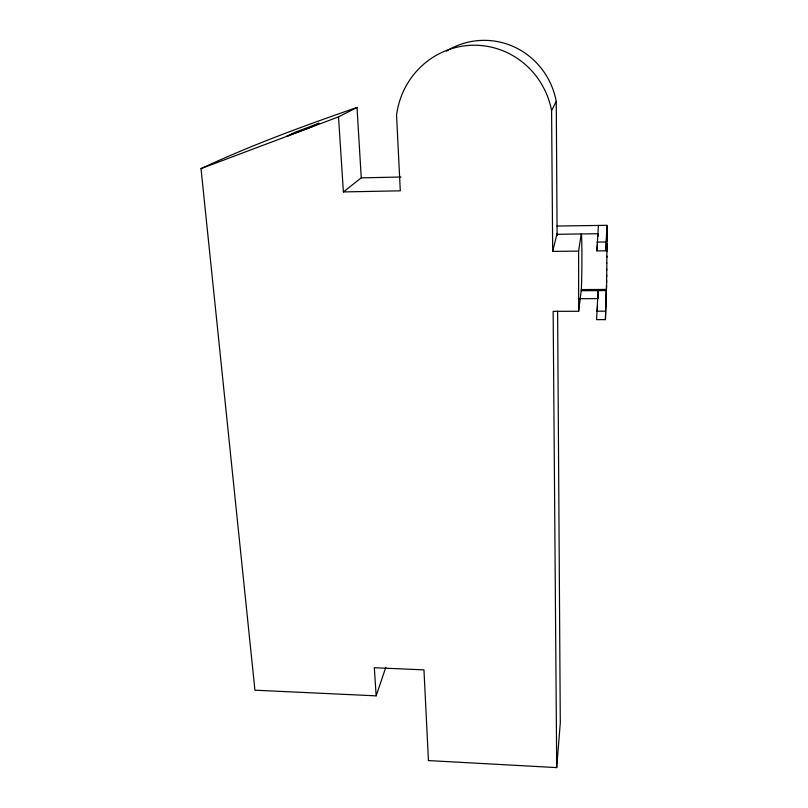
<?xml version="1.0" encoding="UTF-8"?>
<svg xmlns="http://www.w3.org/2000/svg" width="808" height="808" viewBox="0 0 808 808"><rect width="100%" height="100%" fill="white"/><g stroke="black" fill="none" stroke-linecap="round" stroke-linejoin="round"><path stroke-width="1.21" d="M606.98 238.097L606.889 251.5M579.225 298.718L598.051 298.617L598.092 290.617L596.587 319.655L605.414 319.635L606.525 285.285M606.919 237.572L606.859 232.654L605.899 250.793L596.9 250.894L598.415 225.432M606.97 243.511L606.848 257.237M605.414 319.635L606.444 289.416L581.346 289.587L578.659 311.262L553.147 311.353L556.702 767.6L428.432 760.57L423.958 669.862L374.326 667.731L376.154 695.85L254.934 690.194L201.02 168.619C251.631 144.955 304.262 125.725 357.025 107.464L361.247 177.861L343.39 191.93L338.512 116.877L357.025 107.464M605.899 250.793L606.869 225.311L556.894 226.038M606.343 298.576L606.394 290.567L581.205 290.729M606.808 233.613L606.869 225.311L606.919 241.491M606.798 263.196L606.899 256.217M606.778 269.943L606.848 263.065M606.697 276.609L606.747 269.185M606.616 282.851L606.677 274.993M606.525 288.446L606.606 280.426M597.193 310.999L597.536 306.04M556.702 767.6L560.287 723.009L557.611 311.151M596.9 250.894L597.526 243.541M598.162 236.178L598.375 233.724L556.874 234.29M578.659 311.262L578.619 251.106L581.215 233.966M578.619 251.106L552.682 251.399L557.106 233.34M376.154 695.85L385.81 667.297M552.682 251.399L551.591 110.605L556.247 101.364A75.558 73.447 -88.6 0 0 446.38 51.157M201.02 168.619L338.512 116.877M361.247 177.861L400.94 177.013M343.39 191.93L400.293 190.819L396.556 115.17A80.729 78.588 87.3 0 1 472.024 45.258A80.729 78.588 87.3 0 1 551.591 110.605M596.94 242.097L605.96 241.986M596.627 311.191L605.475 311.161M556.247 101.364L557.116 235.845M581.518 234.936A32.057 0.939 -89.6 0 1 581.346 289.587M318.877 123.291L311.555 126.927L286.85 136.219L294.718 132.391L318.877 123.291"/></g></svg>
